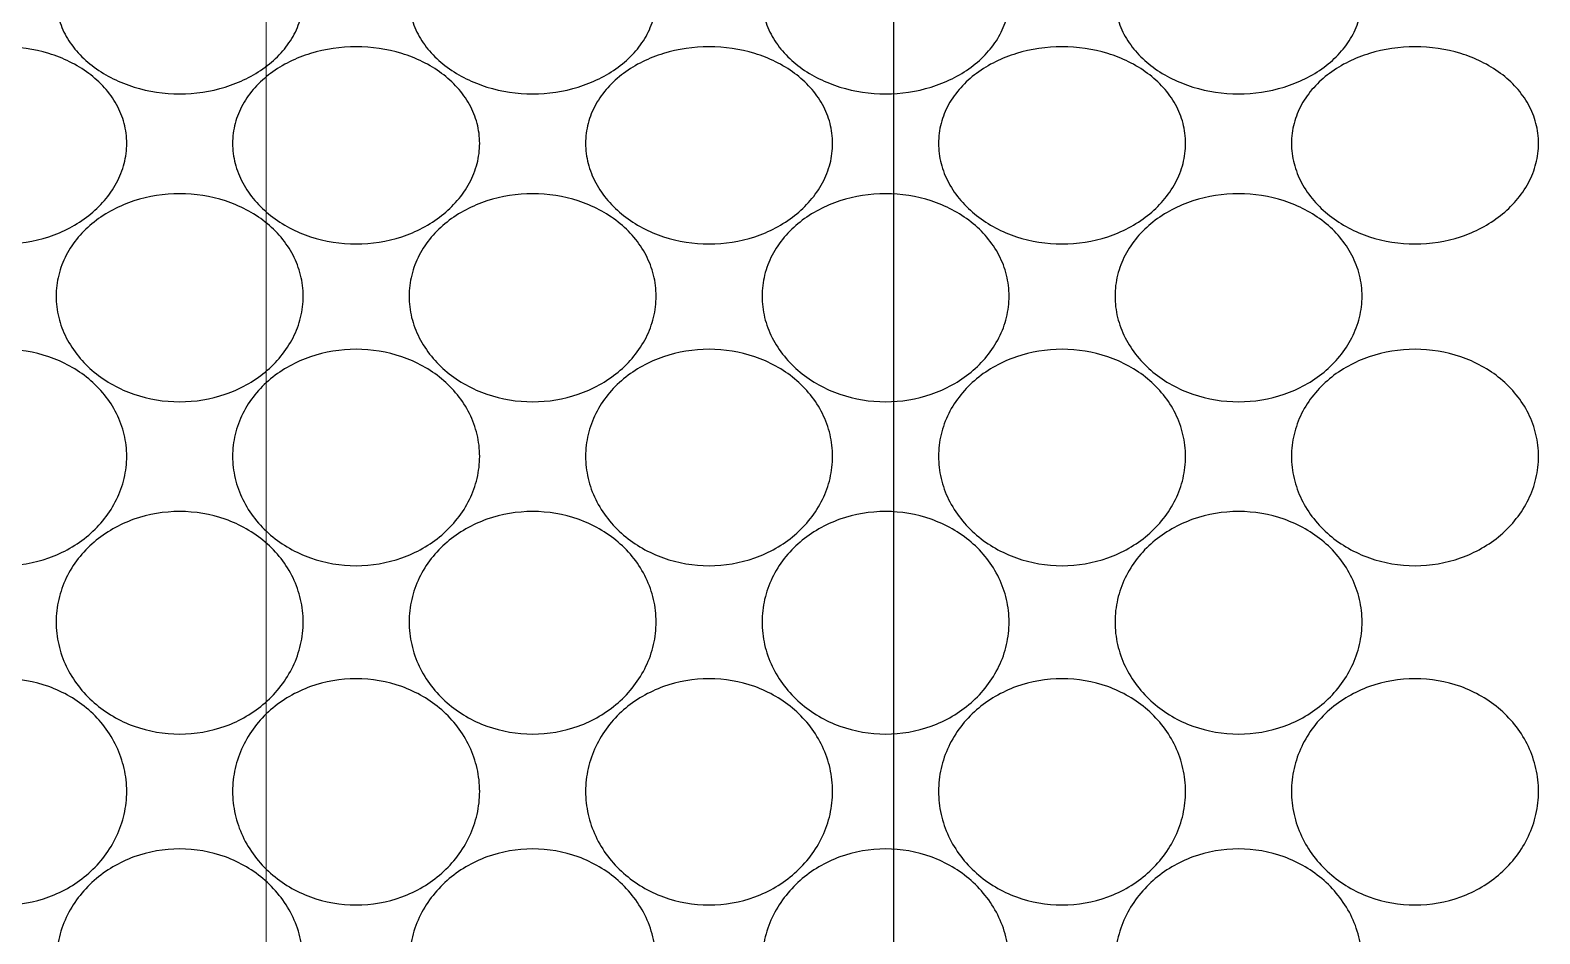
# Model space of a CAD drawing. Header units: inches. Extents: x 50354 to 53215, y -7830 to -6529.
# Drawn here: x 52290.7322 to 52291.2037, y -6789.3528 to -6789.0706 of the extents above; entities that cross this region are included whole.
import ezdxf

# ---------------------------------------------------------------- set-up
doc = ezdxf.new("R2010")
doc.units = ezdxf.units.IN
doc.header["$MEASUREMENT"] = 0
doc.linetypes.add('DASHED', pattern=[0.75, 0.5, -0.25])
for name, color, linetype in [('A-ST-02 HATCH', 7, 'Continuous'), ('BEAM', 6, 'DASHED'), ('XR_ID 1F_FUR$0$A-SANI-FIX', 134, 'Continuous')]:
    doc.layers.add(name, color=color, linetype=linetype)
doc.layers.add('FUNITURE', color=7, linetype='Continuous', lineweight=15, true_color=0x7d7673)

# ---------------------------------------------------------------- blocks, each defined once
blk = doc.blocks.new('XR_ID 1F_FUR$0$XR_1F FURN$0$A$C698E198A')
at = {"linetype": 'Continuous'}
for points, knots in [([(-6.5, -31.66), (-6.553, -31.66), (-6.661, -31.646), (-6.812, -31.585), (-6.947, -31.487), (-7.101, -31.316), (-7.232, -31.043), (-7.283, -30.68), (-7.232, -30.317), (-7.101, -30.044), (-6.947, -29.873), (-6.812, -29.775), (-6.661, -29.714), (-6.553, -29.7), (-6.5, -29.7)], [0, 0, 0, 0, 0.05807, 0.116648, 0.176553, 0.238282, 0.366741, 0.499998, 0.633256, 0.761717, 0.823447, 0.883352, 0.94193, 1, 1, 1, 1]), ([(-6.5, -29.7), (-6.446, -29.7), (-6.338, -29.714), (-6.129, -29.797), (-5.906, -29.993), (-5.74, -30.315), (-5.683, -30.68), (-5.74, -31.045), (-5.906, -31.367), (-6.129, -31.563), (-6.338, -31.646), (-6.446, -31.66), (-6.5, -31.66)], [0, 0, 0, 0, 0.057826, 0.116908, 0.239465, 0.368128, 0.499999, 0.631869, 0.760534, 0.883092, 0.942174, 1, 1, 1, 1]), ([(-4.017, -31.66), (-4.076, -31.66), (-4.193, -31.646), (-4.36, -31.585), (-4.509, -31.488), (-4.68, -31.319), (-4.827, -31.047), (-4.886, -30.68), (-4.827, -30.313), (-4.68, -30.041), (-4.509, -29.872), (-4.36, -29.775), (-4.193, -29.714), (-4.076, -29.7), (-4.017, -29.7)], [0, 0, 0, 0, 0.06109, 0.122284, 0.183848, 0.246049, 0.372017, 0.500002, 0.627987, 0.753954, 0.816155, 0.877717, 0.93891, 1, 1, 1, 1]), ([(-4.017, -29.7), (-3.959, -29.7), (-3.84, -29.714), (-3.615, -29.795), (-3.373, -29.988), (-3.191, -30.312), (-3.128, -30.68), (-3.191, -31.048), (-3.373, -31.372), (-3.615, -31.565), (-3.84, -31.646), (-3.959, -31.66), (-4.017, -31.66)], [0, 0, 0, 0, 0.060936, 0.122432, 0.246563, 0.37277, 0.500002, 0.627234, 0.753441, 0.87757, 0.939065, 1, 1, 1, 1]), ([(-1.359, -31.66), (-1.42, -31.66), (-1.543, -31.646), (-1.717, -31.585), (-1.875, -31.489), (-2.054, -31.321), (-2.211, -31.049), (-2.274, -30.68), (-2.211, -30.311), (-2.054, -30.039), (-1.875, -29.871), (-1.717, -29.775), (-1.543, -29.714), (-1.42, -29.7), (-1.359, -29.7)], [0, 0, 0, 0, 0.062501, 0.124952, 0.187396, 0.249908, 0.374735, 0.499999, 0.625263, 0.750091, 0.812604, 0.875048, 0.9375, 1, 1, 1, 1]), ([(-1.359, -29.7), (-1.298, -29.7), (-1.175, -29.714), (-0.942, -29.794), (-0.691, -29.986), (-0.501, -30.31), (-0.436, -30.68), (-0.501, -31.05), (-0.691, -31.374), (-0.942, -31.566), (-1.175, -31.646), (-1.298, -31.66), (-1.359, -31.66)], [0, 0, 0, 0, 0.062496, 0.125097, 0.24985, 0.374874, 0.499999, 0.625124, 0.750149, 0.874903, 0.937504, 1, 1, 1, 1]), ([(-7.641, -31.1), (-7.591, -31.1), (-7.489, -31.115), (-7.344, -31.176), (-7.212, -31.273), (-7.059, -31.445), (-6.928, -31.717), (-6.875, -32.08), (-6.928, -32.443), (-7.059, -32.715), (-7.212, -32.887), (-7.344, -32.984), (-7.489, -33.045), (-7.591, -33.06), (-7.641, -33.06)], [0, 0, 0, 0, 0.055502, 0.11278, 0.172484, 0.234728, 0.364992, 0.500001, 0.63501, 0.765272, 0.827515, 0.887219, 0.944497, 1, 1, 1, 1]), ([(-5.288, -33.06), (-5.344, -33.06), (-5.457, -33.046), (-5.616, -32.985), (-5.76, -32.888), (-5.923, -32.718), (-6.063, -32.445), (-6.118, -32.08), (-6.063, -31.715), (-5.923, -31.442), (-5.76, -31.272), (-5.616, -31.175), (-5.457, -31.114), (-5.344, -31.1), (-5.288, -31.1)], [0, 0, 0, 0, 0.059816, 0.11987, 0.180701, 0.242673, 0.369706, 0.500001, 0.630296, 0.757328, 0.819299, 0.880129, 0.940184, 1, 1, 1, 1]), ([(-5.288, -31.1), (-5.231, -31.1), (-5.117, -31.114), (-4.899, -31.196), (-4.665, -31.39), (-4.49, -31.713), (-4.43, -32.08), (-4.49, -32.447), (-4.665, -32.77), (-4.899, -32.964), (-5.117, -33.046), (-5.231, -33.06), (-5.288, -33.06)], [0, 0, 0, 0, 0.059605, 0.120053, 0.243502, 0.370771, 0.500001, 0.629231, 0.756498, 0.879946, 0.940395, 1, 1, 1, 1]), ([(-2.703, -33.06), (-2.763, -33.06), (-2.884, -33.046), (-3.055, -32.985), (-3.21, -32.889), (-3.385, -32.72), (-3.538, -32.448), (-3.6, -32.08), (-3.538, -31.712), (-3.385, -31.44), (-3.21, -31.271), (-3.055, -31.175), (-2.884, -31.114), (-2.763, -31.1), (-2.703, -31.1)], [0, 0, 0, 0, 0.061998, 0.123968, 0.186064, 0.248436, 0.373682, 0.500001, 0.62632, 0.751564, 0.813936, 0.876031, 0.938002, 1, 1, 1, 1]), ([(-2.703, -31.1), (-2.643, -31.1), (-2.521, -31.114), (-2.291, -31.195), (-2.043, -31.387), (-1.856, -31.711), (-1.792, -32.08), (-1.856, -32.449), (-2.043, -32.773), (-2.291, -32.965), (-2.521, -33.046), (-2.643, -33.06), (-2.703, -33.06)], [0, 0, 0, 0, 0.061912, 0.124103, 0.248654, 0.374125, 0.500001, 0.625877, 0.751347, 0.875896, 0.938087, 1, 1, 1, 1]), ([(0, -33.06), (-0.062, -33.06), (-0.185, -33.046), (-0.419, -32.966), (-0.67, -32.774), (-0.86, -32.45), (-0.924, -32.08), (-0.86, -31.71), (-0.67, -31.386), (-0.419, -31.194), (-0.185, -31.114), (-0.062, -31.1), (0, -31.1)], [0, 0, 0, 0, 0.062718, 0.125433, 0.250158, 0.375024, 0.500001, 0.624978, 0.749843, 0.874566, 0.937281, 1, 1, 1, 1]), ([(-6.5, -34.46), (-6.553, -34.46), (-6.661, -34.446), (-6.812, -34.385), (-6.947, -34.287), (-7.101, -34.116), (-7.232, -33.843), (-7.283, -33.48), (-7.232, -33.117), (-7.101, -32.844), (-6.947, -32.673), (-6.812, -32.575), (-6.661, -32.514), (-6.553, -32.5), (-6.5, -32.5)], [0, 0, 0, 0, 0.05807, 0.116648, 0.176553, 0.238282, 0.366741, 0.499998, 0.633256, 0.761717, 0.823447, 0.883352, 0.94193, 1, 1, 1, 1]), ([(-6.5, -32.5), (-6.446, -32.5), (-6.338, -32.514), (-6.129, -32.597), (-5.906, -32.793), (-5.74, -33.115), (-5.683, -33.48), (-5.74, -33.845), (-5.906, -34.167), (-6.129, -34.363), (-6.338, -34.446), (-6.446, -34.46), (-6.5, -34.46)], [0, 0, 0, 0, 0.057826, 0.116908, 0.239465, 0.368128, 0.499999, 0.631869, 0.760534, 0.883092, 0.942174, 1, 1, 1, 1]), ([(-4.017, -34.46), (-4.076, -34.46), (-4.193, -34.446), (-4.36, -34.385), (-4.509, -34.288), (-4.68, -34.119), (-4.827, -33.847), (-4.886, -33.48), (-4.827, -33.113), (-4.68, -32.841), (-4.509, -32.672), (-4.36, -32.575), (-4.193, -32.514), (-4.076, -32.5), (-4.017, -32.5)], [0, 0, 0, 0, 0.06109, 0.122284, 0.183848, 0.246049, 0.372017, 0.500002, 0.627987, 0.753954, 0.816155, 0.877717, 0.93891, 1, 1, 1, 1]), ([(-4.017, -32.5), (-3.959, -32.5), (-3.84, -32.514), (-3.615, -32.595), (-3.373, -32.788), (-3.191, -33.112), (-3.128, -33.48), (-3.191, -33.848), (-3.373, -34.172), (-3.615, -34.365), (-3.84, -34.446), (-3.959, -34.46), (-4.017, -34.46)], [0, 0, 0, 0, 0.060936, 0.122432, 0.246563, 0.37277, 0.500002, 0.627234, 0.753441, 0.87757, 0.939065, 1, 1, 1, 1]), ([(-1.359, -34.46), (-1.42, -34.46), (-1.543, -34.446), (-1.717, -34.385), (-1.875, -34.289), (-2.054, -34.121), (-2.211, -33.849), (-2.274, -33.48), (-2.211, -33.111), (-2.054, -32.839), (-1.875, -32.671), (-1.717, -32.575), (-1.543, -32.514), (-1.42, -32.5), (-1.359, -32.5)], [0, 0, 0, 0, 0.062501, 0.124952, 0.187396, 0.249908, 0.374735, 0.499999, 0.625263, 0.750091, 0.812604, 0.875048, 0.9375, 1, 1, 1, 1]), ([(-1.359, -32.5), (-1.298, -32.5), (-1.175, -32.514), (-0.942, -32.594), (-0.691, -32.786), (-0.501, -33.11), (-0.436, -33.48), (-0.501, -33.85), (-0.691, -34.174), (-0.942, -34.366), (-1.175, -34.446), (-1.298, -34.46), (-1.359, -34.46)], [0, 0, 0, 0, 0.062496, 0.125097, 0.24985, 0.374874, 0.499999, 0.625124, 0.750149, 0.874903, 0.937504, 1, 1, 1, 1]), ([(-7.641, -33.9), (-7.591, -33.9), (-7.489, -33.915), (-7.344, -33.976), (-7.212, -34.073), (-7.059, -34.245), (-6.928, -34.517), (-6.875, -34.88), (-6.928, -35.243), (-7.059, -35.515), (-7.212, -35.687), (-7.344, -35.784), (-7.489, -35.845), (-7.591, -35.86), (-7.641, -35.86)], [0, 0, 0, 0, 0.055502, 0.11278, 0.172484, 0.234728, 0.364992, 0.500001, 0.63501, 0.765272, 0.827515, 0.887219, 0.944497, 1, 1, 1, 1]), ([(-5.288, -35.86), (-5.344, -35.86), (-5.457, -35.846), (-5.616, -35.785), (-5.76, -35.688), (-5.923, -35.518), (-6.063, -35.245), (-6.118, -34.88), (-6.063, -34.515), (-5.923, -34.242), (-5.76, -34.072), (-5.616, -33.975), (-5.457, -33.914), (-5.344, -33.9), (-5.288, -33.9)], [0, 0, 0, 0, 0.059816, 0.11987, 0.180701, 0.242673, 0.369706, 0.500001, 0.630296, 0.757328, 0.819299, 0.880129, 0.940184, 1, 1, 1, 1]), ([(-5.288, -33.9), (-5.231, -33.9), (-5.117, -33.914), (-4.899, -33.996), (-4.665, -34.19), (-4.49, -34.513), (-4.43, -34.88), (-4.49, -35.247), (-4.665, -35.57), (-4.899, -35.764), (-5.117, -35.846), (-5.231, -35.86), (-5.288, -35.86)], [0, 0, 0, 0, 0.059605, 0.120053, 0.243502, 0.370771, 0.500001, 0.629231, 0.756498, 0.879946, 0.940395, 1, 1, 1, 1]), ([(-2.703, -35.86), (-2.763, -35.86), (-2.884, -35.846), (-3.055, -35.785), (-3.21, -35.689), (-3.385, -35.52), (-3.538, -35.248), (-3.6, -34.88), (-3.538, -34.512), (-3.385, -34.24), (-3.21, -34.071), (-3.055, -33.975), (-2.884, -33.914), (-2.763, -33.9), (-2.703, -33.9)], [0, 0, 0, 0, 0.061998, 0.123968, 0.186064, 0.248436, 0.373682, 0.500001, 0.62632, 0.751564, 0.813936, 0.876031, 0.938002, 1, 1, 1, 1]), ([(-2.703, -33.9), (-2.643, -33.9), (-2.521, -33.914), (-2.291, -33.995), (-2.043, -34.187), (-1.856, -34.511), (-1.792, -34.88), (-1.856, -35.249), (-2.043, -35.573), (-2.291, -35.765), (-2.521, -35.846), (-2.643, -35.86), (-2.703, -35.86)], [0, 0, 0, 0, 0.061912, 0.124103, 0.248654, 0.374125, 0.500001, 0.625877, 0.751347, 0.875896, 0.938087, 1, 1, 1, 1]), ([(0, -35.86), (-0.062, -35.86), (-0.185, -35.846), (-0.419, -35.766), (-0.67, -35.574), (-0.86, -35.25), (-0.924, -34.88), (-0.86, -34.51), (-0.67, -34.186), (-0.419, -33.994), (-0.185, -33.914), (-0.062, -33.9), (0, -33.9)], [0, 0, 0, 0, 0.062718, 0.125433, 0.250158, 0.375024, 0.500001, 0.624978, 0.749843, 0.874566, 0.937281, 1, 1, 1, 1]), ([(-6.5, -37.26), (-6.553, -37.26), (-6.661, -37.246), (-6.812, -37.185), (-6.947, -37.087), (-7.101, -36.916), (-7.232, -36.643), (-7.283, -36.28), (-7.232, -35.917), (-7.101, -35.644), (-6.947, -35.473), (-6.812, -35.375), (-6.661, -35.314), (-6.553, -35.3), (-6.5, -35.3)], [0, 0, 0, 0, 0.05807, 0.116648, 0.176553, 0.238282, 0.366741, 0.499998, 0.633256, 0.761717, 0.823447, 0.883352, 0.94193, 1, 1, 1, 1]), ([(-6.5, -35.3), (-6.446, -35.3), (-6.338, -35.314), (-6.129, -35.397), (-5.906, -35.593), (-5.74, -35.915), (-5.683, -36.28), (-5.74, -36.645), (-5.906, -36.967), (-6.129, -37.163), (-6.338, -37.246), (-6.446, -37.26), (-6.5, -37.26)], [0, 0, 0, 0, 0.057826, 0.116908, 0.239465, 0.368128, 0.499999, 0.631869, 0.760534, 0.883092, 0.942174, 1, 1, 1, 1]), ([(-4.017, -37.26), (-4.076, -37.26), (-4.193, -37.246), (-4.36, -37.185), (-4.509, -37.088), (-4.68, -36.919), (-4.827, -36.647), (-4.886, -36.28), (-4.827, -35.913), (-4.68, -35.641), (-4.509, -35.472), (-4.36, -35.375), (-4.193, -35.314), (-4.076, -35.3), (-4.017, -35.3)], [0, 0, 0, 0, 0.06109, 0.122284, 0.183848, 0.246049, 0.372017, 0.500002, 0.627987, 0.753954, 0.816155, 0.877717, 0.93891, 1, 1, 1, 1]), ([(-4.017, -35.3), (-3.959, -35.3), (-3.84, -35.314), (-3.615, -35.395), (-3.373, -35.588), (-3.191, -35.912), (-3.128, -36.28), (-3.191, -36.648), (-3.373, -36.972), (-3.615, -37.165), (-3.84, -37.246), (-3.959, -37.26), (-4.017, -37.26)], [0, 0, 0, 0, 0.060936, 0.122432, 0.246563, 0.37277, 0.500002, 0.627234, 0.753441, 0.87757, 0.939065, 1, 1, 1, 1]), ([(-1.359, -37.26), (-1.42, -37.26), (-1.543, -37.246), (-1.717, -37.185), (-1.875, -37.089), (-2.054, -36.921), (-2.211, -36.649), (-2.274, -36.28), (-2.211, -35.911), (-2.054, -35.639), (-1.875, -35.471), (-1.717, -35.375), (-1.543, -35.314), (-1.42, -35.3), (-1.359, -35.3)], [0, 0, 0, 0, 0.062501, 0.124952, 0.187396, 0.249908, 0.374735, 0.499999, 0.625263, 0.750091, 0.812604, 0.875048, 0.9375, 1, 1, 1, 1]), ([(-1.359, -35.3), (-1.298, -35.3), (-1.175, -35.314), (-0.942, -35.394), (-0.691, -35.586), (-0.501, -35.91), (-0.436, -36.28), (-0.501, -36.65), (-0.691, -36.974), (-0.942, -37.166), (-1.175, -37.246), (-1.298, -37.26), (-1.359, -37.26)], [0, 0, 0, 0, 0.062496, 0.125097, 0.24985, 0.374874, 0.499999, 0.625124, 0.750149, 0.874903, 0.937504, 1, 1, 1, 1]), ([(-7.641, -36.7), (-7.591, -36.7), (-7.489, -36.715), (-7.344, -36.776), (-7.212, -36.873), (-7.059, -37.045), (-6.928, -37.317), (-6.875, -37.68), (-6.928, -38.043), (-7.059, -38.315), (-7.212, -38.487), (-7.344, -38.584), (-7.489, -38.645), (-7.591, -38.66), (-7.641, -38.66)], [0, 0, 0, 0, 0.055502, 0.11278, 0.172484, 0.234728, 0.364992, 0.500001, 0.63501, 0.765272, 0.827515, 0.887219, 0.944497, 1, 1, 1, 1]), ([(-5.288, -38.66), (-5.344, -38.66), (-5.457, -38.646), (-5.616, -38.585), (-5.76, -38.488), (-5.923, -38.318), (-6.063, -38.045), (-6.118, -37.68), (-6.063, -37.315), (-5.923, -37.042), (-5.76, -36.872), (-5.616, -36.775), (-5.457, -36.714), (-5.344, -36.7), (-5.288, -36.7)], [0, 0, 0, 0, 0.059816, 0.11987, 0.180701, 0.242673, 0.369706, 0.500001, 0.630296, 0.757328, 0.819299, 0.880129, 0.940184, 1, 1, 1, 1]), ([(-5.288, -36.7), (-5.231, -36.7), (-5.117, -36.714), (-4.899, -36.796), (-4.665, -36.99), (-4.49, -37.313), (-4.43, -37.68), (-4.49, -38.047), (-4.665, -38.37), (-4.899, -38.564), (-5.117, -38.646), (-5.231, -38.66), (-5.288, -38.66)], [0, 0, 0, 0, 0.059605, 0.120053, 0.243502, 0.370771, 0.500001, 0.629231, 0.756498, 0.879946, 0.940395, 1, 1, 1, 1]), ([(-2.703, -38.66), (-2.763, -38.66), (-2.884, -38.646), (-3.055, -38.585), (-3.21, -38.489), (-3.385, -38.32), (-3.538, -38.048), (-3.6, -37.68), (-3.538, -37.312), (-3.385, -37.04), (-3.21, -36.871), (-3.055, -36.775), (-2.884, -36.714), (-2.763, -36.7), (-2.703, -36.7)], [0, 0, 0, 0, 0.061998, 0.123968, 0.186064, 0.248436, 0.373682, 0.500001, 0.62632, 0.751564, 0.813936, 0.876031, 0.938002, 1, 1, 1, 1]), ([(-2.703, -36.7), (-2.643, -36.7), (-2.521, -36.714), (-2.291, -36.795), (-2.043, -36.987), (-1.856, -37.311), (-1.792, -37.68), (-1.856, -38.049), (-2.043, -38.373), (-2.291, -38.565), (-2.521, -38.646), (-2.643, -38.66), (-2.703, -38.66)], [0, 0, 0, 0, 0.061912, 0.124103, 0.248654, 0.374125, 0.500001, 0.625877, 0.751347, 0.875896, 0.938087, 1, 1, 1, 1]), ([(0, -38.66), (-0.062, -38.66), (-0.185, -38.646), (-0.419, -38.566), (-0.67, -38.374), (-0.86, -38.05), (-0.924, -37.68), (-0.86, -37.31), (-0.67, -36.986), (-0.419, -36.794), (-0.185, -36.714), (-0.062, -36.7), (0, -36.7)], [0, 0, 0, 0, 0.062718, 0.125433, 0.250158, 0.375024, 0.500001, 0.624978, 0.749843, 0.874566, 0.937281, 1, 1, 1, 1]), ([(-6.5, -40.06), (-6.553, -40.06), (-6.661, -40.046), (-6.812, -39.985), (-6.947, -39.887), (-7.101, -39.716), (-7.232, -39.443), (-7.283, -39.08), (-7.232, -38.717), (-7.101, -38.444), (-6.947, -38.273), (-6.812, -38.175), (-6.661, -38.114), (-6.553, -38.1), (-6.5, -38.1)], [0, 0, 0, 0, 0.05807, 0.116648, 0.176553, 0.238282, 0.366741, 0.499998, 0.633256, 0.761717, 0.823447, 0.883352, 0.94193, 1, 1, 1, 1]), ([(-6.5, -38.1), (-6.446, -38.1), (-6.338, -38.114), (-6.129, -38.197), (-5.906, -38.393), (-5.74, -38.715), (-5.683, -39.08), (-5.74, -39.445), (-5.906, -39.767), (-6.129, -39.963), (-6.338, -40.046), (-6.446, -40.06), (-6.5, -40.06)], [0, 0, 0, 0, 0.057826, 0.116908, 0.239465, 0.368128, 0.499999, 0.631869, 0.760534, 0.883092, 0.942174, 1, 1, 1, 1]), ([(-4.017, -40.06), (-4.076, -40.06), (-4.193, -40.046), (-4.36, -39.985), (-4.509, -39.888), (-4.68, -39.719), (-4.827, -39.447), (-4.886, -39.08), (-4.827, -38.713), (-4.68, -38.441), (-4.509, -38.272), (-4.36, -38.175), (-4.193, -38.114), (-4.076, -38.1), (-4.017, -38.1)], [0, 0, 0, 0, 0.06109, 0.122284, 0.183848, 0.246049, 0.372017, 0.500002, 0.627987, 0.753954, 0.816155, 0.877717, 0.93891, 1, 1, 1, 1]), ([(-4.017, -38.1), (-3.959, -38.1), (-3.84, -38.114), (-3.615, -38.195), (-3.373, -38.388), (-3.191, -38.712), (-3.128, -39.08), (-3.191, -39.448), (-3.373, -39.772), (-3.615, -39.965), (-3.84, -40.046), (-3.959, -40.06), (-4.017, -40.06)], [0, 0, 0, 0, 0.060936, 0.122432, 0.246563, 0.37277, 0.500002, 0.627234, 0.753441, 0.87757, 0.939065, 1, 1, 1, 1]), ([(-1.359, -40.06), (-1.42, -40.06), (-1.543, -40.046), (-1.717, -39.985), (-1.875, -39.889), (-2.054, -39.721), (-2.211, -39.449), (-2.274, -39.08), (-2.211, -38.711), (-2.054, -38.439), (-1.875, -38.271), (-1.717, -38.175), (-1.543, -38.114), (-1.42, -38.1), (-1.359, -38.1)], [0, 0, 0, 0, 0.062501, 0.124952, 0.187396, 0.249908, 0.374735, 0.499999, 0.625263, 0.750091, 0.812604, 0.875048, 0.9375, 1, 1, 1, 1]), ([(-1.359, -38.1), (-1.298, -38.1), (-1.175, -38.114), (-0.942, -38.194), (-0.691, -38.386), (-0.501, -38.71), (-0.436, -39.08), (-0.501, -39.45), (-0.691, -39.774), (-0.942, -39.966), (-1.175, -40.046), (-1.298, -40.06), (-1.359, -40.06)], [0, 0, 0, 0, 0.062496, 0.125097, 0.24985, 0.374874, 0.499999, 0.625124, 0.750149, 0.874903, 0.937504, 1, 1, 1, 1]), ([(-7.641, -39.5), (-7.591, -39.5), (-7.489, -39.515), (-7.344, -39.576), (-7.212, -39.673), (-7.059, -39.845), (-6.928, -40.117), (-6.875, -40.48), (-6.928, -40.843), (-7.059, -41.115), (-7.212, -41.287), (-7.344, -41.384), (-7.489, -41.445), (-7.591, -41.46), (-7.641, -41.46)], [0, 0, 0, 0, 0.055502, 0.11278, 0.172484, 0.234728, 0.364992, 0.500001, 0.63501, 0.765272, 0.827515, 0.887219, 0.944497, 1, 1, 1, 1]), ([(-5.288, -41.46), (-5.344, -41.46), (-5.457, -41.446), (-5.616, -41.385), (-5.76, -41.288), (-5.923, -41.118), (-6.063, -40.845), (-6.118, -40.48), (-6.063, -40.115), (-5.923, -39.842), (-5.76, -39.672), (-5.616, -39.575), (-5.457, -39.514), (-5.344, -39.5), (-5.288, -39.5)], [0, 0, 0, 0, 0.059816, 0.11987, 0.180701, 0.242673, 0.369706, 0.500001, 0.630296, 0.757328, 0.819299, 0.880129, 0.940184, 1, 1, 1, 1]), ([(-5.288, -39.5), (-5.231, -39.5), (-5.117, -39.514), (-4.899, -39.596), (-4.665, -39.79), (-4.49, -40.113), (-4.43, -40.48), (-4.49, -40.847), (-4.665, -41.17), (-4.899, -41.364), (-5.117, -41.446), (-5.231, -41.46), (-5.288, -41.46)], [0, 0, 0, 0, 0.059605, 0.120053, 0.243502, 0.370771, 0.500001, 0.629231, 0.756498, 0.879946, 0.940395, 1, 1, 1, 1]), ([(-2.703, -41.46), (-2.763, -41.46), (-2.884, -41.446), (-3.055, -41.385), (-3.21, -41.289), (-3.385, -41.12), (-3.538, -40.848), (-3.6, -40.48), (-3.538, -40.112), (-3.385, -39.84), (-3.21, -39.671), (-3.055, -39.575), (-2.884, -39.514), (-2.763, -39.5), (-2.703, -39.5)], [0, 0, 0, 0, 0.061998, 0.123968, 0.186064, 0.248436, 0.373682, 0.500001, 0.62632, 0.751564, 0.813936, 0.876031, 0.938002, 1, 1, 1, 1]), ([(-2.703, -39.5), (-2.643, -39.5), (-2.521, -39.514), (-2.291, -39.595), (-2.043, -39.787), (-1.856, -40.111), (-1.792, -40.48), (-1.856, -40.849), (-2.043, -41.173), (-2.291, -41.365), (-2.521, -41.446), (-2.643, -41.46), (-2.703, -41.46)], [0, 0, 0, 0, 0.061912, 0.124103, 0.248654, 0.374125, 0.500001, 0.625877, 0.751347, 0.875896, 0.938087, 1, 1, 1, 1]), ([(0, -41.46), (-0.062, -41.46), (-0.185, -41.446), (-0.419, -41.366), (-0.67, -41.174), (-0.86, -40.85), (-0.924, -40.48), (-0.86, -40.11), (-0.67, -39.786), (-0.419, -39.594), (-0.185, -39.514), (-0.062, -39.5), (0, -39.5)], [0, 0, 0, 0, 0.062718, 0.125433, 0.250158, 0.375024, 0.500001, 0.624978, 0.749843, 0.874566, 0.937281, 1, 1, 1, 1]), ([(-6.5, -42.86), (-6.553, -42.86), (-6.661, -42.846), (-6.812, -42.785), (-6.947, -42.687), (-7.101, -42.516), (-7.232, -42.243), (-7.283, -41.88), (-7.232, -41.517), (-7.101, -41.244), (-6.947, -41.073), (-6.812, -40.975), (-6.661, -40.914), (-6.553, -40.9), (-6.5, -40.9)], [0, 0, 0, 0, 0.05807, 0.116648, 0.176553, 0.238282, 0.366741, 0.499998, 0.633256, 0.761717, 0.823447, 0.883352, 0.94193, 1, 1, 1, 1]), ([(-6.5, -40.9), (-6.446, -40.9), (-6.338, -40.914), (-6.129, -40.997), (-5.906, -41.193), (-5.74, -41.515), (-5.683, -41.88), (-5.74, -42.245), (-5.906, -42.567), (-6.129, -42.763), (-6.338, -42.846), (-6.446, -42.86), (-6.5, -42.86)], [0, 0, 0, 0, 0.057826, 0.116908, 0.239465, 0.368128, 0.499999, 0.631869, 0.760534, 0.883092, 0.942174, 1, 1, 1, 1]), ([(-4.017, -42.86), (-4.076, -42.86), (-4.193, -42.846), (-4.36, -42.785), (-4.509, -42.688), (-4.68, -42.519), (-4.827, -42.247), (-4.886, -41.88), (-4.827, -41.513), (-4.68, -41.241), (-4.509, -41.072), (-4.36, -40.975), (-4.193, -40.914), (-4.076, -40.9), (-4.017, -40.9)], [0, 0, 0, 0, 0.06109, 0.122284, 0.183848, 0.246049, 0.372017, 0.500002, 0.627987, 0.753954, 0.816155, 0.877717, 0.93891, 1, 1, 1, 1]), ([(-4.017, -40.9), (-3.959, -40.9), (-3.84, -40.914), (-3.615, -40.995), (-3.373, -41.188), (-3.191, -41.512), (-3.128, -41.88), (-3.191, -42.248), (-3.373, -42.572), (-3.615, -42.765), (-3.84, -42.846), (-3.959, -42.86), (-4.017, -42.86)], [0, 0, 0, 0, 0.060936, 0.122432, 0.246563, 0.37277, 0.500002, 0.627234, 0.753441, 0.87757, 0.939065, 1, 1, 1, 1]), ([(-1.359, -42.86), (-1.42, -42.86), (-1.543, -42.846), (-1.717, -42.785), (-1.875, -42.689), (-2.054, -42.521), (-2.211, -42.249), (-2.274, -41.88), (-2.211, -41.511), (-2.054, -41.239), (-1.875, -41.071), (-1.717, -40.975), (-1.543, -40.914), (-1.42, -40.9), (-1.359, -40.9)], [0, 0, 0, 0, 0.062501, 0.124952, 0.187396, 0.249908, 0.374735, 0.499999, 0.625263, 0.750091, 0.812604, 0.875048, 0.9375, 1, 1, 1, 1]), ([(-1.359, -40.9), (-1.298, -40.9), (-1.175, -40.914), (-0.942, -40.994), (-0.691, -41.186), (-0.501, -41.51), (-0.436, -41.88), (-0.501, -42.25), (-0.691, -42.574), (-0.942, -42.766), (-1.175, -42.846), (-1.298, -42.86), (-1.359, -42.86)], [0, 0, 0, 0, 0.062496, 0.125097, 0.24985, 0.374874, 0.499999, 0.625124, 0.750149, 0.874903, 0.937504, 1, 1, 1, 1])]:
    blk.add_open_spline(points, degree=3, knots=knots, dxfattribs=at)

msp = doc.modelspace()

# ---------------------------------------------------------------- hatches: boundary and pattern name
at = {"layer": 'A-ST-02 HATCH', "ltscale": 5, "true_color": 0x636466, "transparency": 33554687}
h = msp.add_hatch(dxfattribs=at)
h.set_pattern_fill('ANSI32', color=251, scale=8, angle=45)
h.paths.add_polyline_path([(52289.51591, -6784.01013), (52289.51591, -6819.59013), (52308.26591, -6819.59013), (52308.26591, -6830.09013), (52367.09591, -6830.09013), (52367.09591, -6784.05013)])
h.paths.add_polyline_path([(52532.13591, -6783.97013), (52532.13591, -6822.55013), (52503.55591, -6822.55013), (52503.55591, -6830.05013), (52454.55591, -6830.05013), (52454.55591, -6783.97013)])

# ---------------------------------------------------------------- linework, layer by layer
at = {"layer": 'BEAM', "color": 240, "lineweight": 53, "ltscale": 5, "true_color": 0xed1f24}
msp.add_lwpolyline([(52449.05591, -6783.05013), (52449.05591, -6826.55013), (52290.80591, -6826.55013), (52290.80591, -6783.05013)], close=True, dxfattribs=at)
at = {"layer": 'FUNITURE', "ltscale": 5}
msp.add_lwpolyline([(52290.80591, -6783.05013), (52367.09591, -6783.05013), (52367.09591, -6826.55013), (52290.80591, -6826.55013)], close=True, dxfattribs=at)

# ---------------------------------------------------------------- block references
at = {"layer": 'XR_ID 1F_FUR$0$A-SANI-FIX', "lineweight": 30, "xscale": -0.0393700787, "yscale": 0.0393700787, "zscale": 0.0393700787, "rotation": 90}
msp.add_blockref('XR_ID 1F_FUR$0$XR_1F FURN$0$A$C698E198A', (52289.51591, -6789.36182), dxfattribs=at)

doc.saveas('drawing.dxf')
